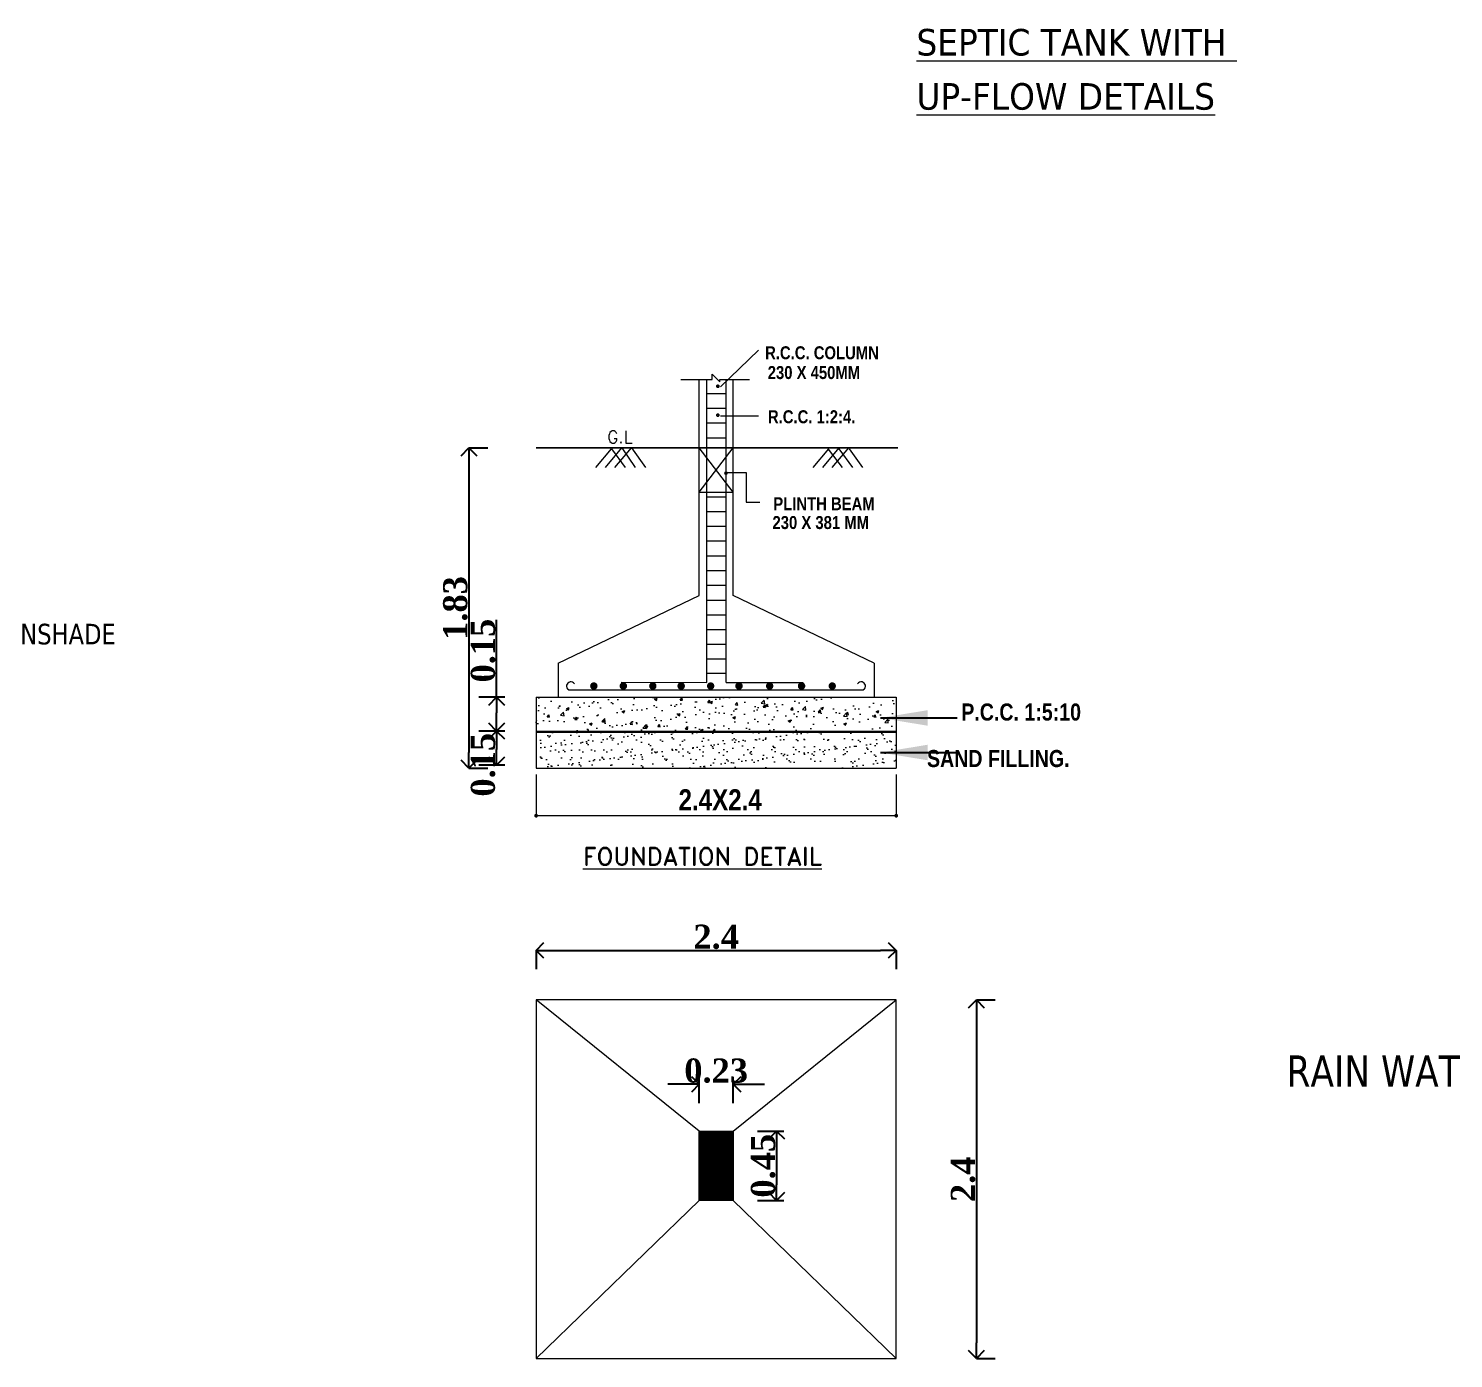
# Model space of a CAD drawing. Header units: metres. Extents: x 6014 to 6142, y -370 to -316.
# Drawn here: x 6046.95 to 6060.55, y -342.95 to -330.25 of the extents above; entities that cross this region are included whole.
import ezdxf

# ---------------------------------------------------------------- set-up
doc = ezdxf.new("R2010")
doc.units = ezdxf.units.M
doc.header["$MEASUREMENT"] = 0
doc.header["$PDMODE"] = 34
doc.linetypes.add('HIDDEN', pattern=[0.375, 0.25, -0.125])
doc.layers.get('0').update_dxf_attribs({"lineweight": 18})
doc.layers.get('Defpoints').update_dxf_attribs({"lineweight": 18})
doc.styles.add('BALA', font='timesbd.ttf', dxfattribs={"height": 0.23})
doc.styles.add('R1', font='swisscb.ttf')
doc.styles.add('ROMAND', font='ROMAND.SHX')
doc.styles.add('ROMANS', font='verdana.ttf', dxfattribs={"width": 0.8})
doc.styles.add('RS2', font='romans.shx', dxfattribs={"height": 5})
doc.styles.add('style1', font='times.ttf')
doc.dimstyles.new('BALA', dxfattribs={"dimtxt": 0.23, "dimasz": 0.15, "dimexe": 0.18, "dimexo": 0.0625, "dimgap": 0.01, "dimtad": 1, "dimzin": 0, "dimdsep": 46, "dimtxsty": 'BALA', "dimblk": 'OPEN90', "dimcen": 0.09, "dimclrd": 5, "dimclrt": 4, "dimadec": 0, "dimazin": 0, "dimtfac": 1, "dimtix": 1, "dimtofl": 0, "dimtmove": 0, "dimatfit": 3, "dimfxl": 0, "dimtolj": 1, "dimtzin": 0, "dimarcsym": 0})
doc.dimstyles.new('main dim', dxfattribs={"dimtxt": 0.15, "dimasz": 0.12, "dimexe": 0.1, "dimexo": 0.1, "dimgap": 0.05, "dimtad": 1, "dimzin": 3, "dimdsep": 46, "dimtxsty": 'style1', "dimblk": 'OBLIQUE', "dimcen": 0.125, "dimclrd": 8, "dimclre": 8, "dimclrt": 7, "dimadec": 0, "dimazin": 0, "dimtfac": 0.8, "dimtix": 1, "dimtofl": 0, "dimtmove": 2, "dimatfit": 0, "dimfxl": 0, "dimtolj": 1, "dimtzin": 0, "dimarcsym": 0})

# ---------------------------------------------------------------- blocks, each defined once
blk = doc.blocks.new('_Oblique')
at = {"color": 0, "linetype": 'ByBlock', "lineweight": -2}
blk.add_line((-0.5, -0.5), (0.5, 0.5), dxfattribs=at)
blk = doc.blocks.new('_Open90')
at = {"color": 0, "lineweight": -2}
for p, q in [((0, 0), (-1, 0)), ((-0.5, 0.5), (0, 0)), ((0, 0), (-0.5, -0.5))]:
    blk.add_line(p, q, dxfattribs=at)
blk = doc.blocks.new('*D347')
at = {"color": 0, "linetype": 'HIDDEN', "lineweight": -2}
for p, q in [((6051.153, -334.256), (6051.333, -334.256)), ((6051.153, -337.314), (6051.333, -337.314))]:
    blk.add_line(p, q, dxfattribs=at)
at = {"color": 5, "lineweight": -2}
blk.add_line((6051.153, -334.406), (6051.153, -337.164), dxfattribs=at)
at = {"layer": 'Defpoints', "color": 0, "linetype": 'Continuous', "lineweight": -2}
for p in [(6051.153, -334.256), (6051.153, -337.314), (6051.153, -337.314)]:
    blk.add_point(p, dxfattribs=at)
at = {"color": 5, "linetype": 'Continuous', "lineweight": -2, "xscale": 0.15, "yscale": 0.15, "zscale": 0.15}
for p, rotation in [((6051.153, -334.256), 90), ((6051.153, -337.314), 270)]:
    blk.add_blockref('_Open90', p, dxfattribs=dict(at, rotation=rotation))
at = {"color": 4, "linetype": 'Continuous', "insert": (6051.025, -335.785), "char_height": 0.23, "attachment_point": 5, "rotation": 90, "style": 'BALA'}
blk.add_mtext('\\A1;1.83', dxfattribs=at)
blk = doc.blocks.new('*D348')
at = {"color": 0, "linetype": 'HIDDEN', "lineweight": -2}
for p, q in [((6053.351, -340.512), (6053.351, -340.152)), ((6053.675, -340.512), (6053.675, -340.152))]:
    blk.add_line(p, q, dxfattribs=at)
at = {"color": 5, "lineweight": -2}
for p, q in [((6053.201, -340.332), (6053.051, -340.332)), ((6053.825, -340.332), (6053.975, -340.332))]:
    blk.add_line(p, q, dxfattribs=at)
at = {"layer": 'Defpoints', "color": 0, "linetype": 'Continuous', "lineweight": -2}
for p in [(6053.675, -340.332), (6053.351, -340.78), (6053.675, -340.78)]:
    blk.add_point(p, dxfattribs=at)
at = {"color": 5, "linetype": 'Continuous', "lineweight": -2, "xscale": 0.15, "yscale": 0.15, "zscale": 0.15}
blk.add_blockref('_Open90', (6053.351, -340.332), dxfattribs=at)
at = {"color": 5, "linetype": 'Continuous', "lineweight": -2, "xscale": 0.15, "yscale": 0.15, "zscale": 0.15, "rotation": 180}
blk.add_blockref('_Open90', (6053.675, -340.332), dxfattribs=at)
at = {"color": 4, "linetype": 'Continuous', "insert": (6053.513, -340.204), "char_height": 0.23, "attachment_point": 5, "style": 'BALA'}
blk.add_mtext('\\A1;0.23', dxfattribs=at)
blk = doc.blocks.new('*D349')
at = {"color": 0, "linetype": 'HIDDEN', "lineweight": -2}
for p, q in [((6053.909, -340.78), (6054.269, -340.78)), ((6053.909, -341.442), (6054.269, -341.442))]:
    blk.add_line(p, q, dxfattribs=at)
at = {"color": 5, "lineweight": -2}
blk.add_line((6054.089, -340.93), (6054.089, -341.292), dxfattribs=at)
at = {"layer": 'Defpoints', "color": 0, "linetype": 'Continuous', "lineweight": -2}
for p in [(6053.675, -340.78), (6053.675, -341.442), (6054.089, -341.442)]:
    blk.add_point(p, dxfattribs=at)
at = {"color": 5, "linetype": 'Continuous', "lineweight": -2, "xscale": 0.15, "yscale": 0.15, "zscale": 0.15}
for p, rotation in [((6054.089, -340.78), 90), ((6054.089, -341.442), 270)]:
    blk.add_blockref('_Open90', p, dxfattribs=dict(at, rotation=rotation))
at = {"color": 4, "linetype": 'Continuous', "insert": (6053.962, -341.111), "char_height": 0.23, "attachment_point": 5, "rotation": 90, "style": 'BALA'}
blk.add_mtext('\\A1;0.45', dxfattribs=at)
blk = doc.blocks.new('*D350')
at = {"color": 0, "linetype": 'HIDDEN', "lineweight": -2}
for p, q in [((6055.997, -339.528), (6056.177, -339.528)), ((6055.997, -342.951), (6056.177, -342.951))]:
    blk.add_line(p, q, dxfattribs=at)
at = {"color": 5, "lineweight": -2}
blk.add_line((6055.997, -339.678), (6055.997, -342.801), dxfattribs=at)
at = {"layer": 'Defpoints', "color": 0, "linetype": 'Continuous', "lineweight": -2}
for p in [(6055.997, -339.528), (6055.997, -342.951), (6055.997, -342.951)]:
    blk.add_point(p, dxfattribs=at)
at = {"color": 5, "linetype": 'Continuous', "lineweight": -2, "xscale": 0.15, "yscale": 0.15, "zscale": 0.15}
for p, rotation in [((6055.997, -339.528), 90), ((6055.997, -342.951), 270)]:
    blk.add_blockref('_Open90', p, dxfattribs=dict(at, rotation=rotation))
at = {"color": 4, "linetype": 'Continuous', "insert": (6055.87, -341.24), "char_height": 0.23, "attachment_point": 5, "rotation": 90, "style": 'BALA'}
blk.add_mtext('\\A1;2.4', dxfattribs=at)
blk = doc.blocks.new('*D351')
at = {"color": 0, "linetype": 'HIDDEN', "lineweight": -2}
for p, q in [((6051.794, -339.054), (6051.794, -339.234)), ((6055.231, -339.054), (6055.231, -339.234))]:
    blk.add_line(p, q, dxfattribs=at)
at = {"color": 5, "lineweight": -2}
blk.add_line((6051.944, -339.054), (6055.081, -339.054), dxfattribs=at)
at = {"layer": 'Defpoints', "color": 0, "linetype": 'Continuous', "lineweight": -2}
for p in [(6051.794, -339.054), (6055.231, -339.054), (6055.231, -339.054)]:
    blk.add_point(p, dxfattribs=at)
at = {"color": 5, "linetype": 'Continuous', "lineweight": -2, "xscale": 0.15, "yscale": 0.15, "zscale": 0.15, "rotation": 180}
blk.add_blockref('_Open90', (6051.794, -339.054), dxfattribs=at)
at = {"color": 5, "linetype": 'Continuous', "lineweight": -2, "xscale": 0.15, "yscale": 0.15, "zscale": 0.15}
blk.add_blockref('_Open90', (6055.231, -339.054), dxfattribs=at)
at = {"color": 4, "linetype": 'Continuous', "insert": (6053.513, -338.926), "char_height": 0.23, "attachment_point": 5, "style": 'BALA'}
blk.add_mtext('\\A1;2.4', dxfattribs=at)
blk = doc.blocks.new('*D352')
at = {"color": 5, "lineweight": -2}
for p, q in [((6051.417, -336.637), (6051.417, -335.897)), ((6051.417, -336.811), (6051.417, -336.787))]:
    blk.add_line(p, q, dxfattribs=at)
at = {"color": 0, "linetype": 'HIDDEN', "lineweight": -2}
for p, q in [((6051.497, -336.637), (6051.237, -336.637)), ((6051.497, -336.961), (6051.237, -336.961))]:
    blk.add_line(p, q, dxfattribs=at)
at = {"layer": 'Defpoints', "color": 0, "linetype": 'Continuous', "lineweight": -2}
for p in [(6051.559, -336.637), (6051.417, -336.961), (6051.559, -336.961)]:
    blk.add_point(p, dxfattribs=at)
at = {"color": 5, "linetype": 'Continuous', "lineweight": -2, "xscale": 0.15, "yscale": 0.15, "zscale": 0.15}
for p, rotation in [((6051.417, -336.637), 90), ((6051.417, -336.961), 270)]:
    blk.add_blockref('_Open90', p, dxfattribs=dict(at, rotation=rotation))
at = {"color": 4, "linetype": 'Continuous', "insert": (6051.289, -336.192), "char_height": 0.23, "attachment_point": 5, "rotation": 90, "style": 'BALA'}
blk.add_mtext('\\A1;0.15', dxfattribs=at)
blk = doc.blocks.new('*D353')
at = {"color": 0, "linetype": 'HIDDEN', "lineweight": -2}
for p, q in [((6051.497, -336.961), (6051.237, -336.961)), ((6051.497, -337.285), (6051.237, -337.285))]:
    blk.add_line(p, q, dxfattribs=at)
at = {"color": 5, "lineweight": -2}
blk.add_line((6051.417, -337.111), (6051.417, -337.135), dxfattribs=at)
at = {"layer": 'Defpoints', "color": 0, "linetype": 'Continuous', "lineweight": -2}
for p in [(6051.559, -336.961), (6051.417, -337.285), (6051.559, -337.285)]:
    blk.add_point(p, dxfattribs=at)
at = {"color": 5, "linetype": 'Continuous', "lineweight": -2, "xscale": 0.15, "yscale": 0.15, "zscale": 0.15}
for p, rotation in [((6051.417, -336.961), 90), ((6051.417, -337.285), 270)]:
    blk.add_blockref('_Open90', p, dxfattribs=dict(at, rotation=rotation))
at = {"color": 4, "linetype": 'Continuous', "insert": (6051.289, -337.282), "char_height": 0.23, "attachment_point": 5, "rotation": 90, "style": 'BALA'}
blk.add_mtext('\\A1;0.15', dxfattribs=at)

msp = doc.modelspace()

# ---------------------------------------------------------------- hatches: boundary and pattern name
h = msp.add_hatch()
h.set_pattern_fill('AR-CONC', color=256, scale=0.036804, style=0)
h.set_pattern_definition([(50, (6090.63877, -317.3357), (0.2639811, -0.0230954), [0.027603, -0.3036337]), (355, (6090.63877, -317.3357), (-0.0510662, 0.2768375), [0.0220825, -0.242907]), (100.4514, (6090.66077, -317.33763), (0.2129151, 0.253742), [0.023459, -0.258049]), (46.1842, (6090.63877, -317.2621), (0.3927883, -0.0609178), [0.0414046, -0.4554506]), (96.6356, (6090.6715, -317.26717), (0.343994, 0.3585152), [0.0351885, -0.3870734]), (351.1842, (6090.63877, -317.2621), (0.3439938, 0.3585155), [0.0331237, -0.3643605]), (21, (6090.67557, -317.2805), (0.2196862, -0.1481802), [0.027603, -0.3036337]), (326, (6090.67557, -317.2805), (0.08955, 0.2668849), [0.0220825, -0.242907]), (71.4514, (6090.69388, -317.29285), (0.3092363, 0.1187044), [0.023459, -0.258049]), (37.5, (6090.63877, -317.3357), (0.00447532, 0.12251855), [0, -0.23996265, 0, -0.2465874, 0, -0.2438271]), (7.5, (6090.63877, -317.3357), (0.09682034, 0.14515963), [0, -0.1405916, 0, -0.23444204, 0, -0.0929303]), (327.5, (6090.5567, -317.3357), (0.19646848, -0.00830111), [0, -0.0920102, 0, -0.2870719, 0, -0.3809223]), (317.5, (6090.51989, -317.3357), (0.21463635, 0.0368427), [0, -0.1196133, 0, -0.1906452, 0, -0.27051005])])
h.paths.add_polyline_path([(6051.794, -336.637), (6051.794, -336.961), (6055.231, -336.961), (6055.231, -336.637)])
h.paths.add_polyline_path([(6052.935, -336.693), (6053.852, -336.693)], flags=16)
h = msp.add_hatch()
h.set_pattern_fill('AR-SAND', color=256, scale=0.073608, style=0)
h.set_pattern_definition([(37.5, (6090.63877, -317.3357), (-0.00463683, 0.14182998), [0, -0.11188443, 0, -0.1251339, 0, -0.1196133]), (7.5, (6090.63877, -317.3357), (0.13027, 0.207733), [0, -0.0603587, 0, -0.1008432, 0, -0.0386443]), (327.5, (6090.54823, -317.3357), (0.2292263, 0.00041655), [0, -0.0368041, 0, -0.13249472, 0, -0.1729792]), (317.5, (6090.54823, -317.3357), (0.2212755, 0.0646041), [0, -0.01840204, 0, -0.08685765, 0, -0.09937104])])
h.paths.add_polyline_path([(6055.231, -337.314), (6055.231, -336.97), (6051.794, -336.97), (6051.794, -337.314)])
h.paths.add_polyline_path([(6052.936, -337.012), (6053.982, -337.012)], flags=16)
h = msp.add_hatch()
h.set_pattern_fill('ANSI31', color=256, scale=0.018402, style=0)
h.set_pattern_definition([(45, (6090.6387685, -317.8305607), (-0.00162652626, 0.00162652626), [])])
h.paths.add_polyline_path([(6053.351, -341.442), (6053.675, -341.442), (6053.675, -340.78), (6053.351, -340.78)])

# ---------------------------------------------------------------- linework, layer by layer
at = {"color": 5}
for p, q in [((6053.555, -333.674), (6053.916, -333.324)), ((6053.555, -333.95), (6053.916, -333.95)), ((6053.594, -334.492), (6053.8, -334.492)), ((6053.8, -334.492), (6053.8, -334.775)), ((6053.8, -334.775), (6053.929, -334.775))]:
    msp.add_line(p, q, dxfattribs=at)
at = {"color": 8}
for p, q in [((6053.474, -333.603), (6053.474, -333.551)), ((6053.474, -333.551), (6053.548, -333.627)), ((6053.176, -333.603), (6053.474, -333.603)), ((6053.548, -333.602), (6053.83, -333.602)), ((6053.548, -333.627), (6053.548, -333.602)), ((6053.422, -333.736), (6053.608, -333.736)), ((6053.422, -333.877), (6053.608, -333.877)), ((6053.422, -334.018), (6053.608, -334.018)), ((6053.422, -334.159), (6053.608, -334.159)), ((6053.422, -334.723), (6053.608, -334.723)), ((6053.422, -334.864), (6053.608, -334.864)), ((6053.422, -335.004), (6053.608, -335.004)), ((6053.422, -335.145), (6053.608, -335.145)), ((6053.422, -335.286), (6053.608, -335.286)), ((6053.422, -335.427), (6053.608, -335.427)), ((6053.422, -335.568), (6053.608, -335.568)), ((6053.422, -335.709), (6053.608, -335.709)), ((6053.422, -335.85), (6053.608, -335.85)), ((6053.422, -335.991), (6053.608, -335.991)), ((6053.422, -336.131), (6053.608, -336.131)), ((6053.422, -336.272), (6053.608, -336.272)), ((6053.422, -336.407), (6053.608, -336.407)), ((6051.794, -337.374), (6051.794, -337.786)), ((6055.231, -337.374), (6055.231, -337.786)), ((6051.789, -337.768), (6055.231, -337.768))]:
    msp.add_line(p, q, dxfattribs=at)
for p, q in [((6053.351, -335.665), (6053.351, -333.603)), ((6053.675, -335.665), (6053.675, -333.602)), ((6053.675, -334.679), (6053.351, -334.256)), ((6053.351, -334.679), (6053.675, -334.256)), ((6053.351, -334.679), (6053.675, -334.679)), ((6052.005, -336.313), (6053.351, -335.665)), ((6055.02, -336.313), (6053.675, -335.665)), ((6052.005, -336.313), (6052.005, -336.637)), ((6055.02, -336.313), (6055.02, -336.637)), ((6052.104, -336.565), (6054.92, -336.565)), ((6051.794, -336.637), (6055.231, -336.637)), ((6051.794, -336.637), (6051.794, -336.961)), ((6055.231, -336.637), (6055.231, -336.961)), ((6051.794, -336.961), (6055.231, -336.961)), ((6051.794, -336.961), (6051.794, -337.314)), ((6051.794, -336.97), (6055.231, -336.97)), ((6055.231, -336.961), (6055.231, -337.314)), ((6051.794, -337.314), (6055.231, -337.314))]:
    msp.add_line(p, q)
at = {"color": 3}
for p, q in [((6053.423, -336.496), (6053.423, -333.603)), ((6053.608, -336.496), (6053.608, -333.602)), ((6052.607, -336.493), (6053.423, -336.496)), ((6053.608, -336.496), (6054.342, -336.496))]:
    msp.add_line(p, q, dxfattribs=at)
at = {"color": 6}
for p, q in [((6051.794, -334.256), (6055.248, -334.256)), ((6052.364, -334.445), (6052.515, -334.264)), ((6052.456, -334.445), (6052.613, -334.256)), ((6052.515, -334.264), (6052.645, -334.445)), ((6052.547, -334.445), (6052.704, -334.256)), ((6052.613, -334.256), (6052.741, -334.445)), ((6052.704, -334.256), (6052.838, -334.445)), ((6054.438, -334.445), (6054.589, -334.264)), ((6054.53, -334.445), (6054.686, -334.256)), ((6054.621, -334.445), (6054.778, -334.256)), ((6054.685, -334.264), (6054.813, -334.445)), ((6054.782, -334.264), (6054.911, -334.445)), ((6054.583, -334.27), (6054.714, -334.445))]:
    msp.add_line(p, q, dxfattribs=at)
at = {"lineweight": 13}
for p, q in [((6055.231, -339.528), (6051.794, -339.528)), ((6051.794, -339.528), (6051.794, -342.951)), ((6053.351, -340.78), (6051.794, -339.528)), ((6053.675, -340.78), (6055.231, -339.528)), ((6055.231, -342.951), (6055.231, -339.528)), ((6053.351, -341.442), (6051.794, -342.951)), ((6055.231, -342.951), (6053.675, -341.442)), ((6051.794, -342.951), (6055.231, -342.951))]:
    msp.add_line(p, q, dxfattribs=at)
at = {"color": 5, "const_width": 0.0176}
for points in [[(6053.52, -333.668, 1), (6053.538, -333.668, 1)], [(6053.52, -333.944, 1), (6053.538, -333.944, 1)], [(6053.598, -334.498, 1), (6053.615, -334.498, 1)]]:
    msp.add_lwpolyline(points, format="xyb", close=True, dxfattribs=at)
at = {"color": 6, "const_width": 0.0141}
msp.add_lwpolyline([(6051.794, -334.256), (6055.248, -334.256)], dxfattribs=at)
at = {"color": 8}
for points, const_width in [([(6052.328, -336.53, 1), (6052.363, -336.53, 1)], 0.0352), ([(6052.609, -336.53, 1), (6052.645, -336.53, 1)], 0.0352), ([(6052.891, -336.53, 1), (6052.926, -336.53, 1)], 0.0352), ([(6053.161, -336.53, 1), (6053.197, -336.53, 1)], 0.0352), ([(6053.443, -336.53, 1), (6053.478, -336.53, 1)], 0.0352), ([(6053.713, -336.53, 1), (6053.749, -336.53, 1)], 0.0352), ([(6054.006, -336.53, 1), (6054.041, -336.53, 1)], 0.0352), ([(6054.31, -336.53, 1), (6054.346, -336.53, 1)], 0.0352), ([(6054.603, -336.53, 1), (6054.638, -336.53, 1)], 0.0352), ([(6051.785, -337.768, 1), (6051.803, -337.768, 1)], 0.0179), ([(6055.222, -337.768, 1), (6055.24, -337.768, 1)], 0.0179)]:
    msp.add_lwpolyline(points, format="xyb", close=True, dxfattribs=dict(at, const_width=const_width))
at = {"lineweight": 13}
msp.add_lwpolyline([(6053.675, -340.78), (6053.675, -341.442), (6053.351, -341.442), (6053.351, -340.78)], close=True, dxfattribs=at)
for centre, start, end in [((6052.126, -336.531), 33.6633, 236.2981), ((6054.897, -336.531), 303.702, 146.3367)]:
    msp.add_arc(centre, 0.0406, start, end)

# ---------------------------------------------------------------- texts
at = {"linetype": 'Continuous', "style": 'ROMANS', "width": 0.9}
for s, p in [('%%USEPTIC TANK WITH ', (6055.424, -330.51)), ('%%UUP-FLOW DETAILS', (6055.424, -331.027))]:
    msp.add_text(s, height=0.25349, dxfattribs=at).set_placement(p)
at = {"color": 10}
for s, height, style, p in [('R.C.C. COLUMN', 0.12366, 'R1', (6053.98, -333.41)), ('230 X 450MM', 0.12366, 'R1', (6054.005, -333.599)), ('R.C.C. 1:2:4.', 0.12366, 'R1', (6054.007, -334.021)), ('G.L', 0.1178, 'RS2', (6052.474, -334.211)), ('PLINTH BEAM ', 0.12366, 'R1', (6054.058, -334.852)), (' 230 X 381 MM', 0.12366, 'R1', (6054.011, -335.031)), ('P.C.C. 1:5:10', 0.16323, 'R1', (6055.852, -336.86)), ('SAND FILLING.', 0.16323, 'R1', (6055.525, -337.304)), ('2.4X2.4', 0.2012, 'R1', (6053.154, -337.717))]:
    msp.add_text(s, height=height, dxfattribs=dict(at, style=style)).set_placement(p)
at = {"color": 7, "style": 'ROMANS', "width": 0.8}
for s, height, p in [('R.C.C 1:2:4 FOR LINTEL CUM SUNSHADE', 0.19685, (6043.412, -336.133)), ('RAIN WATER  HARVESTING ', 0.3, (6058.956, -340.357))]:
    msp.add_text(s, height=height, dxfattribs=at).set_placement(p)
at = {"color": 3, "style": 'ROMAND'}
msp.add_text('%%uFOUNDATION DETAIL', height=0.1693, dxfattribs=at).set_placement((6052.242, -338.242))

# ---------------------------------------------------------------- dimensions: what is measured, and where the dimension line sits
at = {"color": 5, "linetype": 'Continuous'}
for p1, p2, distance, text, picture, middle in [((6051.153, -334.256), (6051.153, -337.314), 0, '1.83', '*D347', (6051.025, -335.785)), ((6051.794, -339.054), (6055.231, -339.054), 0, '2.4', '*D351', (6053.513, -338.926)), ((6055.997, -339.528), (6055.997, -342.951), 0, '2.4', '*D350', (6055.87, -341.24)), ((6053.351, -340.78), (6053.675, -340.78), 0.448, '0.23', '*D348', (6053.513, -340.204)), ((6053.675, -340.78), (6053.675, -341.442), 0.414, '0.45', '*D349', (6053.962, -341.111))]:
    dim = msp.add_aligned_dim(p1=p1, p2=p2, distance=distance, text=text, dimstyle='BALA', override={"dimfxlon": 1}, dxfattribs=at)
    dim.commit()
    dim.dimension.update_dxf_attribs({"geometry": picture, "text_midpoint": middle})
for base, p1, p2, picture, middle in [((6051.417, -336.961), (6051.559, -336.637), (6051.559, -336.961), '*D352', (6051.417, -336.192)), ((6051.417, -337.285), (6051.559, -336.961), (6051.559, -337.285), '*D353', (6051.417, -337.282))]:
    dim = msp.add_linear_dim(base=base, p1=p1, p2=p2, angle=270, text='0.15', dimstyle='BALA', override={"dimfxlon": 1}, dxfattribs=at)
    dim.commit()
    dim.dimension.update_dxf_attribs({"geometry": picture, "text_midpoint": middle, "dimtype": 161})

# ---------------------------------------------------------------- leaders
at = {"lineweight": -2}
for points in [[(6055.08, -336.835), (6055.813, -336.835)], [(6055.08, -337.165), (6055.813, -337.165)]]:
    msp.add_leader(points, dimstyle='main dim', override={"dimasz": 0.45, "dimgap": 0.05, "dimtad": 0}, dxfattribs=at)

doc.saveas('drawing.dxf')
